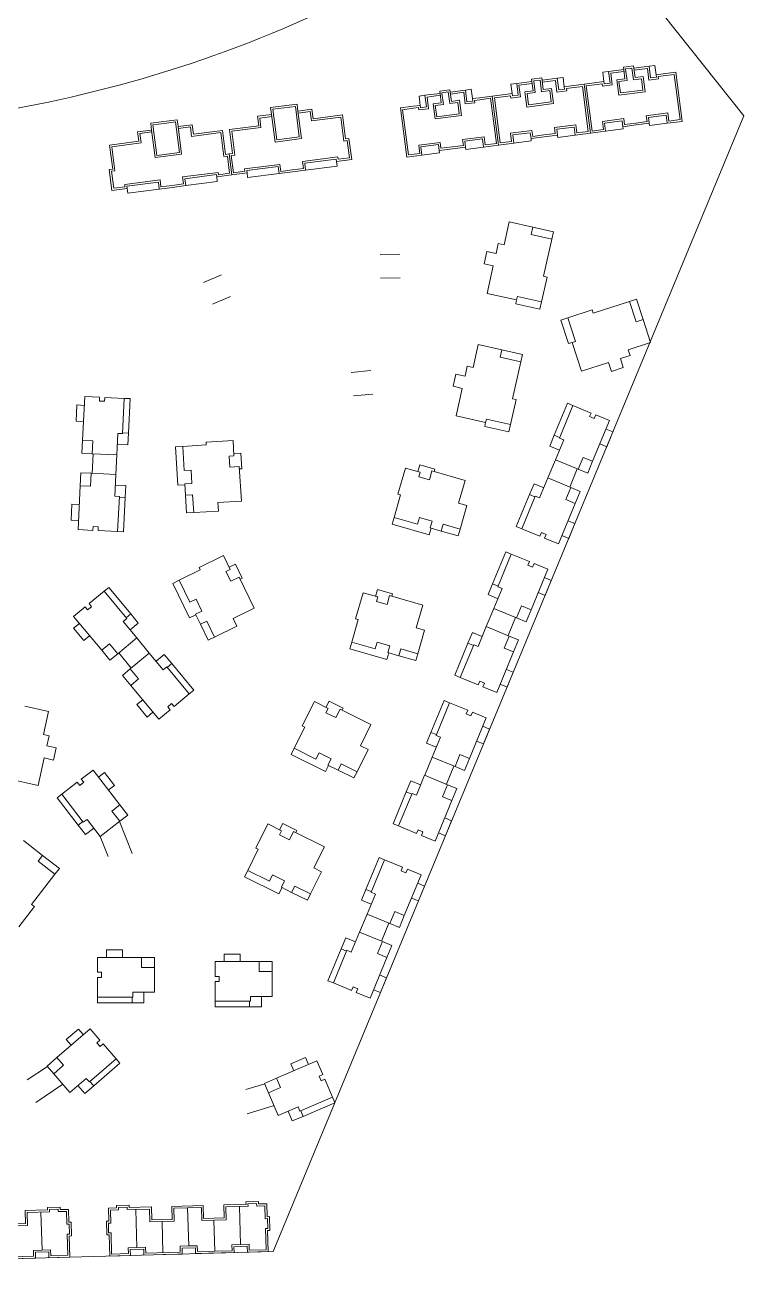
# Model space of a CAD drawing. Extents: x 217039 to 280039, y -2536 to 41961.
# Drawn here: x 229688 to 231886, y 452 to 4277 of the extents above; entities that cross this region are included whole.
import ezdxf

# ---------------------------------------------------------------- set-up
doc = ezdxf.new("R2010")
doc.units = 0
doc.header["$LTSCALE"] = 1000
doc.header["$MEASUREMENT"] = 0
doc.layers.add('140', color=2, linetype='Continuous', lineweight=5)

msp = doc.modelspace()

# ---------------------------------------------------------------- linework, layer by layer
at = {"layer": '140', "color": 7}
for p, q in [((231886.5, 3999.7), (231299.3, 4737.3)), ((231454.4, 4132.7), (231472.3, 4135)), ((231458.1, 4104.2), (231454.4, 4132.7)), ((231518.7, 4141.1), (231472.3, 4135)), ((231472.3, 4135), (231476.9, 4099.3)), ((231519.5, 4135.1), (231479, 4129.9)), ((231548.7, 4152.2), (231517.8, 4148.2)), ((231517.8, 4148.2), (231518.7, 4141.1)), ((231518.7, 4141.1), (231522.4, 4112.5)), ((231543.5, 4145.5), (231524.5, 4143)), ((231524.5, 4143), (231524.6, 4141.8)), ((231524.6, 4141.8), (231529.1, 4107.3)), ((231548.2, 4109.8), (231543.5, 4145.5)), ((231549.6, 4145.1), (231548.7, 4152.2)), ((231553.3, 4116.5), (231548.7, 4152.2)), ((231596.1, 4151.1), (231549.6, 4145.1)), ((231590.9, 4144.4), (231550.4, 4139.1)), ((231595.5, 4108.7), (231590.9, 4144.4)), ((231613.9, 4153.4), (231596.1, 4151.1)), ((231600.7, 4115.4), (231596.1, 4151.1)), ((231617.6, 4124.8), (231613.9, 4153.4)), ((231678.3, 4132.7), (231639, 4127.6)), ((231697.7, 3982.7), (231678.3, 4132.7)), ((231173.6, 4096.3), (231191.4, 4098.7)), ((231177.3, 4067.8), (231173.6, 4096.3)), ((231237.8, 4104.7), (231191.4, 4098.7)), ((231191.4, 4098.7), (231196.1, 4063)), ((231238.6, 4098.7), (231198.2, 4093.5)), ((231198.2, 4093.5), (231202.8, 4057.8)), ((231267.9, 4115.8), (231236.9, 4111.8)), ((231236.9, 4111.8), (231237.8, 4104.7)), ((231237.8, 4104.7), (231241.5, 4076.1)), ((231262.7, 4109.1), (231243.6, 4106.6)), ((231243.6, 4106.6), (231243.8, 4105.4)), ((231243.8, 4105.4), (231248.3, 4070.9)), ((231267.3, 4073.4), (231262.7, 4109.1)), ((231268.8, 4108.7), (231267.9, 4115.8)), ((231272.5, 4080.1), (231267.9, 4115.8)), ((231315.2, 4114.7), (231268.8, 4108.7)), ((231310, 4108), (231269.6, 4102.7)), ((231314.6, 4072.3), (231310, 4108)), ((231333, 4117), (231315.2, 4114.7)), ((231319.8, 4079), (231315.2, 4114.7)), ((231336.7, 4088.4), (231333, 4117)), ((231397.4, 4096.3), (231358.2, 4091.2)), ((231436.7, 4101.4), (231397.4, 4096.3)), ((231416.9, 3946.4), (231397.4, 4096.3)), ((231397.4, 4096.3), (231416.9, 3946.4)), ((231437.5, 4095.4), (231404.2, 4091.1)), ((231458.1, 4104.2), (231436.7, 4101.4)), ((231453, 4097.4), (231437.5, 4095.4)), ((231453.9, 4090.3), (231453, 4097.4)), ((231483.6, 4094.2), (231453.9, 4090.3)), ((231459.1, 4097), (231458.1, 4104.2)), ((231476.9, 4099.3), (231459.1, 4097)), ((231479, 4129.9), (231483.6, 4094.2)), ((231522.4, 4112.5), (231497.4, 4109.3)), ((231497.4, 4109.3), (231503.4, 4062.8)), ((231529.1, 4107.3), (231504.1, 4104.1)), ((231504.1, 4104.1), (231508.6, 4069.6)), ((231573.2, 4113), (231548.2, 4109.8)), ((231578.3, 4119.7), (231553.3, 4116.5)), ((231577.6, 4078.5), (231573.2, 4113)), ((231584.3, 4073.3), (231578.3, 4119.7)), ((231625.2, 4112.5), (231595.5, 4108.7)), ((231618.5, 4117.7), (231600.7, 4115.4)), ((231639, 4127.6), (231617.6, 4124.8)), ((231617.6, 4124.8), (231618.5, 4117.7)), ((231639.8, 4121.7), (231624.3, 4119.6)), ((231624.3, 4119.6), (231625.2, 4112.5)), ((231673.1, 4126), (231639.8, 4121.7)), ((231691, 3987.9), (231673.1, 4126)), ((230892.7, 4060), (230910.6, 4062.3)), ((230896.4, 4031.4), (230892.7, 4060)), ((230957, 4068.3), (230910.6, 4062.3)), ((230910.6, 4062.3), (230915.2, 4026.6)), ((230957.8, 4062.3), (230917.3, 4057.1)), ((230917.3, 4057.1), (230921.9, 4021.4)), ((230987, 4079.4), (230956.1, 4075.4)), ((230956.1, 4075.4), (230957, 4068.3)), ((230957, 4068.3), (230960.7, 4039.7)), ((230981.8, 4072.7), (230962.8, 4070.2)), ((230962.8, 4070.2), (230962.9, 4069)), ((230962.9, 4069), (230967.4, 4034.5)), ((230986.5, 4037), (230981.8, 4072.7)), ((230987.9, 4072.3), (230987, 4079.4)), ((230991.6, 4043.7), (230987, 4079.4)), ((231034.3, 4078.3), (230987.9, 4072.3)), ((231029.2, 4071.6), (230988.7, 4066.3)), ((231033.8, 4035.9), (231029.2, 4071.6)), ((231052.2, 4080.6), (231034.3, 4078.3)), ((231039, 4042.6), (231034.3, 4078.3)), ((231055.9, 4052.1), (231052.2, 4080.6)), ((231116.6, 4059.9), (231077.3, 4054.8)), ((231155.9, 4065), (231116.6, 4059.9)), ((231136, 3910), (231116.6, 4059.9)), ((231116.6, 4059.9), (231136, 3910)), ((231156.6, 4059.1), (231123.3, 4054.7)), ((231177.3, 4067.8), (231155.9, 4065)), ((231172.1, 4061.1), (231156.6, 4059.1)), ((231173, 4053.9), (231172.1, 4061.1)), ((231202.8, 4057.8), (231173, 4053.9)), ((231178.2, 4060.6), (231177.3, 4067.8)), ((231196.1, 4063), (231178.2, 4060.6)), ((231241.5, 4076.1), (231216.6, 4072.9)), ((231216.6, 4072.9), (231222.6, 4026.5)), ((231248.3, 4070.9), (231223.3, 4067.7)), ((231223.3, 4067.7), (231227.7, 4033.2)), ((231292.3, 4076.6), (231267.3, 4073.4)), ((231297.5, 4083.4), (231272.5, 4080.1)), ((231296.8, 4042.1), (231292.3, 4076.6)), ((231303.5, 4036.9), (231297.5, 4083.4)), ((231344.4, 4076.1), (231314.6, 4072.3)), ((231337.7, 4081.3), (231319.8, 4079)), ((231358.2, 4091.2), (231336.7, 4088.4)), ((231336.7, 4088.4), (231337.7, 4081.3)), ((231358.9, 4085.3), (231343.5, 4083.3)), ((231343.5, 4083.3), (231344.4, 4076.1)), ((231392.3, 4089.6), (231358.9, 4085.3)), ((231410.1, 3951.5), (231392.3, 4089.6)), ((231404.2, 4091.1), (231422, 3953.1)), ((231503.4, 4062.8), (231584.3, 4073.3)), ((231508.6, 4069.6), (231577.6, 4078.5)), ((230479.2, 4030), (230438.7, 4024.7)), ((230438.7, 4024.7), (230440.3, 4012.2)), ((230479.9, 4024), (230445.4, 4019.5)), ((230445.4, 4019.5), (230457.5, 3926.1)), ((230479.2, 4030), (230519.6, 4035.2)), ((230514.4, 4028.5), (230479.9, 4024)), ((230526.5, 3935.1), (230514.4, 4028.5)), ((230519.6, 4035.2), (230521.2, 4022.7)), ((230521.2, 4022.7), (230522.3, 4014.1)), ((230522.3, 4014.1), (230565.2, 4019.7)), ((230565.2, 4019.7), (230568.9, 3990.8)), ((230875, 4028.6), (230835.7, 4023.5)), ((230835.7, 4023.5), (230855.2, 3873.6)), ((230875.8, 4022.7), (230842.5, 4018.3)), ((230842.5, 4018.3), (230860.3, 3880.3)), ((230896.4, 4031.4), (230875, 4028.6)), ((230891.3, 4024.7), (230875.8, 4022.7)), ((230892.2, 4017.5), (230891.3, 4024.7)), ((230921.9, 4021.4), (230892.2, 4017.5)), ((230897.4, 4024.3), (230896.4, 4031.4)), ((230915.2, 4026.6), (230897.4, 4024.3)), ((230960.7, 4039.7), (230935.7, 4036.5)), ((230935.7, 4036.5), (230941.7, 3990.1)), ((230967.4, 4034.5), (230942.4, 4031.3)), ((230942.4, 4031.3), (230946.9, 3996.8)), ((231011.4, 4040.2), (230986.5, 4037)), ((231016.6, 4047), (230991.6, 4043.7)), ((231015.9, 4005.7), (231011.4, 4040.2)), ((231022.6, 4000.6), (231016.6, 4047)), ((231063.5, 4039.7), (231033.8, 4035.9)), ((231056.8, 4044.9), (231039, 4042.6)), ((231077.3, 4054.8), (231055.9, 4052.1)), ((231055.9, 4052.1), (231056.8, 4044.9)), ((231078.1, 4048.9), (231062.6, 4046.9)), ((231062.6, 4046.9), (231063.5, 4039.7)), ((231111.4, 4053.2), (231078.1, 4048.9)), ((231129.3, 3915.1), (231111.4, 4053.2)), ((231123.3, 4054.7), (231141.2, 3916.7)), ((231222.6, 4026.5), (231303.5, 4036.9)), ((231227.7, 4033.2), (231296.8, 4042.1)), ((230112.6, 3982.5), (230072.2, 3977.2)), ((230112.6, 3982.5), (230153.1, 3987.7)), ((230147.9, 3981), (230113.4, 3976.5)), ((230160, 3887.6), (230147.9, 3981)), ((230153.1, 3987.7), (230154.7, 3975.2)), ((230441.4, 4003.7), (230398.6, 3998.1)), ((230398.6, 3998.1), (230402.3, 3969.2)), ((230442.2, 3997.7), (230405.3, 3992.9)), ((230405.3, 3992.9), (230409.1, 3964)), ((230440.3, 4012.2), (230441.4, 4003.7)), ((230441.4, 4003.7), (230452.3, 3919.4)), ((230446.3, 526.8), (231886.5, 3999.7)), ((230533.3, 3929.9), (230522.3, 4014.1)), ((230523.1, 4008.2), (230560, 4013)), ((230560, 4013), (230563.8, 3984)), ((230563.8, 3984), (230653, 3995.6)), ((230568.9, 3990.8), (230658.2, 4002.3)), ((230653, 3995.6), (230662.5, 3922.4)), ((230658.2, 4002.3), (230667.7, 3929.2)), ((230941.7, 3990.1), (231022.6, 4000.6)), ((230946.9, 3996.8), (231015.9, 4005.7)), ((231453.3, 3982.5), (231518.8, 3991)), ((231456.6, 3957.5), (231453.3, 3982.5)), ((231460, 3977.4), (231513.6, 3984.3)), ((231513.6, 3984.3), (231515.9, 3966.4)), ((231518.8, 3991), (231521.1, 3973.2)), ((231555.6, 3977.6), (231590.1, 3982.1)), ((231587.8, 4000), (231653.3, 4008.4)), ((231590.1, 3982.1), (231587.8, 4000)), ((231594.5, 3994.8), (231648.1, 4001.7)), ((231596.8, 3976.9), (231594.5, 3994.8)), ((231648.1, 4001.7), (231651.3, 3976.7)), ((231651.3, 3976.7), (231697.7, 3982.7)), ((231653.3, 4008.4), (231656.5, 3983.5)), ((231656.5, 3983.5), (231691, 3987.9)), ((230074.9, 3956.2), (230032, 3950.6)), ((230032, 3950.6), (230035.8, 3921.7)), ((230075.7, 3950.2), (230038.8, 3945.4)), ((230038.8, 3945.4), (230042.5, 3916.5)), ((230072.2, 3977.2), (230073.8, 3964.7)), ((230073.8, 3964.7), (230074.9, 3956.2)), ((230074.9, 3956.2), (230085.8, 3871.9)), ((230113.4, 3976.5), (230078.9, 3972.1)), ((230078.9, 3972.1), (230091, 3878.6)), ((230154.7, 3975.2), (230155.8, 3966.7)), ((230155.8, 3966.7), (230198.7, 3972.2)), ((230166.7, 3882.4), (230155.8, 3966.7)), ((230156.6, 3960.7), (230193.5, 3965.5)), ((230193.5, 3965.5), (230197.2, 3936.5)), ((230197.2, 3936.5), (230286.5, 3948.1)), ((230198.7, 3972.2), (230202.4, 3943.3)), ((230202.4, 3943.3), (230291.7, 3954.8)), ((230286.5, 3948.1), (230296, 3874.9)), ((230291.7, 3954.8), (230301.1, 3881.7)), ((230402.3, 3969.2), (230313.1, 3957.6)), ((230313.1, 3957.6), (230322.6, 3884.4)), ((230409.1, 3964), (230319.8, 3952.4)), ((230319.8, 3952.4), (230329.3, 3879.3)), ((231172.5, 3946.2), (231237.9, 3954.6)), ((231175.7, 3921.2), (231172.5, 3946.2)), ((231179.2, 3941), (231232.7, 3947.9)), ((231182.4, 3916), (231179.2, 3941)), ((231232.7, 3947.9), (231235.1, 3930.1)), ((231237.9, 3954.6), (231240.2, 3936.8)), ((231240.2, 3936.8), (231274.7, 3941.3)), ((231274.7, 3941.3), (231309.3, 3945.7)), ((231275.5, 3935.3), (231316, 3940.5)), ((231306.9, 3963.6), (231372.4, 3972.1)), ((231309.3, 3945.7), (231306.9, 3963.6)), ((231313.7, 3958.4), (231367.2, 3965.3)), ((231316, 3940.5), (231313.7, 3958.4)), ((231316.9, 3933.4), (231316, 3940.5)), ((231370.5, 3940.3), (231316.9, 3933.4)), ((231367.2, 3965.3), (231370.5, 3940.3)), ((231370.5, 3940.3), (231416.9, 3946.4)), ((231372.4, 3972.1), (231375.6, 3947.1)), ((231375.6, 3947.1), (231410.1, 3951.5)), ((231416.9, 3946.4), (231463.3, 3952.4)), ((231422, 3953.1), (231456.6, 3957.5)), ((231463.3, 3952.4), (231460, 3977.4)), ((231463.3, 3952.4), (231516.8, 3959.3)), ((231515.9, 3966.4), (231556.4, 3971.7)), ((231516.8, 3959.3), (231515.9, 3966.4)), ((231521.1, 3973.2), (231555.6, 3977.6)), ((231556.4, 3971.7), (231596.8, 3976.9)), ((231597.8, 3969.8), (231596.8, 3976.9)), ((231651.3, 3976.7), (231597.8, 3969.8)), ((230035.8, 3921.7), (229946.5, 3910.1)), ((229946.5, 3910.1), (229956, 3836.9)), ((230042.5, 3916.5), (229953.3, 3904.9)), ((229953.3, 3904.9), (229962.7, 3831.8)), ((230452.3, 3919.4), (230533.3, 3929.9)), ((230457.5, 3926.1), (230526.5, 3935.1)), ((230662.5, 3922.4), (230673.2, 3923.8)), ((230667.7, 3929.2), (230678.4, 3930.5)), ((230673.2, 3923.8), (230680, 3871.5)), ((230678.4, 3930.5), (230686.7, 3866.3)), ((230891.6, 3909.8), (230957.1, 3918.2)), ((230894.9, 3884.8), (230891.6, 3909.8)), ((230898.3, 3904.6), (230951.9, 3911.5)), ((230901.6, 3879.6), (230898.3, 3904.6)), ((230951.9, 3911.5), (230954.2, 3893.7)), ((230957.1, 3918.2), (230959.4, 3900.4)), ((230959.4, 3900.4), (230993.9, 3904.9)), ((230993.9, 3904.9), (231028.4, 3909.3)), ((230994.7, 3898.9), (231035.1, 3904.2)), ((231026.1, 3927.2), (231091.5, 3935.7)), ((231028.4, 3909.3), (231026.1, 3927.2)), ((231032.8, 3922), (231086.4, 3928.9)), ((231035.1, 3904.2), (231032.8, 3922)), ((231036.1, 3897), (231035.1, 3904.2)), ((231089.6, 3904), (231036.1, 3897)), ((231086.4, 3928.9), (231089.6, 3904)), ((231089.6, 3904), (231136, 3910)), ((231091.5, 3935.7), (231094.8, 3910.7)), ((231094.8, 3910.7), (231129.3, 3915.1)), ((231136, 3910), (231182.4, 3916)), ((231141.2, 3916.7), (231175.7, 3921.2)), ((231182.4, 3916), (231236, 3922.9)), ((231235.1, 3930.1), (231275.5, 3935.3)), ((231236, 3922.9), (231235.1, 3930.1)), ((230085.8, 3871.9), (230166.7, 3882.4)), ((230091, 3878.6), (230160, 3887.6)), ((230296, 3874.9), (230306.7, 3876.3)), ((230301.1, 3881.7), (230311.8, 3883)), ((230306.7, 3876.3), (230313.4, 3824)), ((230322.6, 3884.4), (230311.8, 3883)), ((230311.8, 3883), (230320.2, 3818.8)), ((230311.8, 3883), (230320.2, 3818.8)), ((230329.3, 3879.3), (230318.6, 3877.9)), ((230318.6, 3877.9), (230325.4, 3825.5)), ((230644.5, 3874.1), (230536.3, 3860.1)), ((230639.4, 3867.4), (230543, 3854.9)), ((230640.3, 3860.3), (230639.4, 3867.4)), ((230686.7, 3866.3), (230640.3, 3860.3)), ((230645.5, 3867), (230644.5, 3874.1)), ((230680, 3871.5), (230645.5, 3867)), ((230855.2, 3873.6), (230901.6, 3879.6)), ((230860.3, 3880.3), (230894.9, 3884.8)), ((230901.6, 3879.6), (230955.1, 3886.5)), ((230954.2, 3893.7), (230994.7, 3898.9)), ((230955.1, 3886.5), (230954.2, 3893.7)), ((229956, 3836.9), (229945.3, 3835.6)), ((229945.3, 3835.6), (229953.6, 3771.3)), ((229962.7, 3831.8), (229952, 3830.4)), ((229952, 3830.4), (229958.8, 3778)), ((230278, 3826.6), (230169.7, 3812.6)), ((230278.9, 3819.5), (230278, 3826.6)), ((230325.4, 3825.5), (230359.9, 3830)), ((230358.9, 3837.1), (230467.2, 3851.2)), ((230359.9, 3830), (230358.9, 3837.1)), ((230365.7, 3831.9), (230462.1, 3844.4)), ((230366.6, 3824.8), (230365.7, 3831.9)), ((230462.1, 3844.4), (230464.8, 3823)), ((230464.8, 3823), (230505.3, 3828.3)), ((230467.2, 3851.2), (230470, 3829.7)), ((230470, 3829.7), (230504.5, 3834.2)), ((230539, 3838.7), (230504.5, 3834.2)), ((230545.8, 3833.5), (230505.3, 3828.3)), ((230536.3, 3860.1), (230539, 3838.7)), ((230543, 3854.9), (230545.8, 3833.5)), ((230545.8, 3833.5), (230642.1, 3846)), ((230642.1, 3846), (230640.3, 3860.3)), ((229992.4, 3789.6), (230100.7, 3803.7)), ((229993.3, 3782.5), (229992.4, 3789.6)), ((229999.1, 3784.5), (230095.5, 3796.9)), ((230095.5, 3796.9), (230098.3, 3775.5)), ((230100.7, 3803.7), (230103.5, 3782.2)), ((230172.5, 3791.2), (230138, 3786.7)), ((230169.7, 3812.6), (230172.5, 3791.2)), ((230272.8, 3819.9), (230176.4, 3807.4)), ((230176.4, 3807.4), (230179.2, 3786)), ((230179.2, 3786), (230275.6, 3798.5)), ((230273.8, 3812.8), (230272.8, 3819.9)), ((230320.2, 3818.8), (230273.8, 3812.8)), ((230275.6, 3798.5), (230273.8, 3812.8)), ((230313.4, 3824), (230278.9, 3819.5)), ((230320.2, 3818.8), (230366.6, 3824.8)), ((230366.6, 3824.8), (230368.4, 3810.5)), ((230368.4, 3810.5), (230464.8, 3823)), ((229953.6, 3771.3), (230000, 3777.3)), ((229958.8, 3778), (229993.3, 3782.5)), ((230000, 3777.3), (229999.1, 3784.5)), ((230000, 3777.3), (230001.9, 3763)), ((230001.9, 3763), (230098.3, 3775.5)), ((230098.3, 3775.5), (230138.8, 3780.8)), ((230103.5, 3782.2), (230138, 3786.7)), ((230179.2, 3786), (230138.8, 3780.8)), ((231168.4, 3675.2), (231152.6, 3605)), ((231240.9, 3658.9), (231168.4, 3675.2)), ((231235.9, 3636.7), (231240.9, 3658.9)), ((231299.2, 3622.5), (231235.9, 3636.7)), ((231304.2, 3644.7), (231240.9, 3658.9)), ((231299.2, 3622.5), (231304.2, 3644.7)), ((231135, 3608.9), (231128.2, 3578.5)), ((231152.6, 3605), (231135, 3608.9)), ((231273.6, 3508.9), (231299.2, 3622.5)), ((230833.7, 3576.2), (230773.7, 3575.3)), ((231100.1, 3584.8), (231091.6, 3547.4)), ((231128.2, 3578.5), (231100.1, 3584.8)), ((231091.6, 3547.4), (231119.7, 3541)), ((231119.7, 3541), (231100.8, 3456.7)), ((230288.3, 3513.6), (230233.1, 3490.1)), ((230834.8, 3504.2), (230774.8, 3503.3)), ((231267, 3430.4), (231284.2, 3506.5)), ((231284.2, 3506.5), (231273.6, 3508.9)), ((230316.5, 3447.3), (230261.2, 3423.9)), ((231100.8, 3456.7), (231190.9, 3436.5)), ((231190.9, 3436.5), (231193.3, 3447)), ((231193.3, 3447), (231267, 3430.4)), ((231188.3, 3424.8), (231190.9, 3436.5)), ((231262, 3408.2), (231188.3, 3424.8)), ((231267, 3430.4), (231262, 3408.2)), ((231348, 3381.8), (231422.2, 3406)), ((231422.2, 3406), (231425.5, 3395.7)), ((231425.5, 3395.7), (231536.2, 3431.7)), ((231536.2, 3431.7), (231557.9, 3438.8)), ((231536.2, 3431.7), (231556.3, 3370.1)), ((231557.9, 3438.8), (231577.9, 3377.2)), ((231348, 3381.8), (231326.3, 3374.8)), ((231326.3, 3374.8), (231349.7, 3302.9)), ((231371.4, 3309.9), (231348, 3381.8)), ((231556.3, 3370.1), (231577.9, 3377.2)), ((231577.9, 3377.2), (231601, 3306.4)), ((231073.6, 3300.4), (231057.8, 3230.1)), ((231146.2, 3284), (231073.6, 3300.4)), ((231349.7, 3302.9), (231361.1, 3306.6)), ((231361.1, 3306.6), (231371.4, 3309.9)), ((231389.8, 3218.7), (231361.1, 3306.6)), ((231601, 3306.4), (231532.5, 3284.1)), ((231141.2, 3261.8), (231146.2, 3284)), ((231204.4, 3247.6), (231141.2, 3261.8)), ((231209.4, 3269.8), (231146.2, 3284)), ((231204.4, 3247.6), (231209.4, 3269.8)), ((231538.1, 3267), (231508.4, 3257.4)), ((231508.4, 3257.4), (231517.3, 3230)), ((231532.5, 3284.1), (231538.1, 3267)), ((230745.4, 3220.3), (230685.6, 3214.9)), ((231040.2, 3234.1), (231033.4, 3203.6)), ((231057.8, 3230.1), (231040.2, 3234.1)), ((231178.9, 3134), (231204.4, 3247.6)), ((231471.9, 3245.5), (231389.8, 3218.7)), ((231480.8, 3218.1), (231471.9, 3245.5)), ((231517.3, 3230), (231480.8, 3218.1)), ((231005.3, 3210), (230996.9, 3172.5)), ((231033.4, 3203.6), (231005.3, 3210)), ((229870.2, 3141.7), (229863.5, 3007.5)), ((229915.8, 3139.4), (229870.2, 3141.7)), ((229915.2, 3127.4), (229915.8, 3139.4)), ((229931.4, 3138.6), (229930.8, 3126.6)), ((229991.3, 3135.6), (229931.4, 3138.6)), ((230751.8, 3148.6), (230692.1, 3143.2)), ((230996.9, 3172.5), (231025, 3166.2)), ((231025, 3166.2), (231006, 3081.9)), ((229843.6, 3066.1), (229846.1, 3115.3)), ((229846.1, 3115.3), (229868.8, 3114.1)), ((229930.8, 3126.6), (229915.2, 3127.4)), ((229985.9, 3027.8), (229991.3, 3135.6)), ((230009.3, 3134.7), (229991.3, 3135.6)), ((230004, 3029.3), (230009.3, 3134.7)), ((231172.3, 3055.6), (231189.4, 3131.7)), ((231189.4, 3131.7), (231178.9, 3134)), ((231306.1, 3023.2), (231346.5, 3120.7)), ((231321.8, 3014), (231363.2, 3113.8)), ((231346.5, 3120.7), (231363.2, 3113.8)), ((231363.2, 3113.8), (231418.6, 3090.8)), ((229866.4, 3065), (229843.6, 3066.1)), ((231006, 3081.9), (231096.2, 3061.6)), ((231093.5, 3049.9), (231096.2, 3061.6)), ((231096.2, 3061.6), (231098.5, 3072.1)), ((231098.5, 3072.1), (231172.3, 3055.6)), ((231418.6, 3090.8), (231414, 3079.7)), ((231414, 3079.7), (231428.4, 3073.8)), ((231475.1, 3067.4), (231423.6, 2943.2)), ((231428.4, 3073.8), (231433, 3084.9)), ((231433, 3084.9), (231475.1, 3067.4)), ((229968.2, 2962.6), (229971.5, 3028.5)), ((229971.5, 3028.5), (229985.9, 3027.8)), ((230004, 3029.3), (229986, 3030.2)), ((230002.2, 2993.3), (230004, 3029.3)), ((231167.3, 3033.3), (231093.5, 3049.9)), ((231172.3, 3055.6), (231167.3, 3033.3)), ((231292.3, 2989.9), (231306.1, 3023.2)), ((231306.1, 3023.2), (231322.7, 3016.3)), ((231485.6, 3033.2), (231464.6, 3041.9)), ((231466.8, 2987.7), (231485.6, 3033.2)), ((229863.5, 3007.5), (229861.5, 2967.9)), ((229863.5, 3007.5), (229894.7, 3005.9)), ((229894.7, 3005.9), (229892.7, 2966.4)), ((229969.8, 2994.9), (230002.2, 2993.3)), ((230148.3, 2987.6), (230169.8, 2988.9)), ((230155.3, 2870.2), (230148.3, 2987.6)), ((230169.8, 2988.9), (230241.7, 2993.2)), ((230174.3, 2914.7), (230169.8, 2988.9)), ((230241.2, 3001.6), (230323.8, 3006.6)), ((230241.7, 2993.2), (230241.2, 3001.6)), ((230323.8, 3006.6), (230326.6, 2959.8)), ((231322.2, 2977.5), (231292.3, 2989.9)), ((231309.8, 2947.6), (231335.1, 3008.5)), ((231335.1, 3008.5), (231321.8, 3014)), ((231445.7, 2996.4), (231466.8, 2987.7)), ((229861.5, 2967.9), (229892.7, 2966.4)), ((229892.7, 2966.4), (229968.2, 2962.6)), ((229896.3, 2966.2), (229893.3, 2906.2)), ((229968.2, 2962.6), (229965.2, 2902.6)), ((230326.6, 2959.8), (230312.3, 2959)), ((230312.3, 2959), (230314.3, 2925.4)), ((230347.8, 2968.3), (230326.2, 2967)), ((230350.6, 2920.4), (230347.8, 2968.3)), ((231309.8, 2947.5), (231286.9, 2892.1)), ((231379.7, 2918.6), (231309.8, 2947.6)), ((231394.8, 2955.2), (231379.7, 2918.6)), ((231423.6, 2943.2), (231394.8, 2955.2)), ((229856.5, 2868.4), (229858.5, 2908)), ((229858.5, 2908), (229889.7, 2906.4)), ((230195.8, 2915.9), (230174.3, 2914.7)), ((230198.3, 2875.2), (230195.8, 2915.9)), ((230314.3, 2925.4), (230343, 2927.2)), ((230343, 2927.2), (230349.3, 2821.7)), ((230343.4, 2920), (230350.6, 2920.4)), ((230828.1, 2842.8), (230851, 2922.4)), ((230851, 2922.4), (230896, 2909.5)), ((230895, 2932.2), (230889.1, 2911.5)), ((230896, 2909.5), (230892, 2895.6)), ((230941.2, 2918.9), (230895, 2932.2)), ((230924.3, 2886.3), (230932.3, 2914)), ((230932.3, 2914), (231033.7, 2884.8)), ((230939.2, 2912), (230941.2, 2918.9)), ((231376.4, 2920), (231353.4, 2864.5)), ((231408.5, 2906.7), (231379.7, 2918.6)), ((231423.6, 2943.2), (231408.5, 2906.7)), ((229887.7, 2866.9), (229889.7, 2906.4)), ((229889.7, 2906.4), (229965.2, 2902.6)), ((229965.2, 2902.6), (229961.9, 2836.7)), ((229963.6, 2870.3), (229995.9, 2868.7)), ((230176.8, 2871.5), (230155.3, 2870.2)), ((230176.7, 2873.9), (230198.3, 2875.2)), ((230178.8, 2839.2), (230176.7, 2873.9)), ((230892, 2895.6), (230924.3, 2886.3)), ((231033.7, 2884.8), (231013.8, 2815.6)), ((231244.5, 2874.6), (231230.7, 2841.4)), ((231274.4, 2862.2), (231244.5, 2874.6)), ((231286.8, 2892.1), (231261.5, 2831.2)), ((231356.7, 2863.2), (231286.8, 2892.1)), ((229849.8, 2734.2), (229856.5, 2868.4)), ((229856.5, 2868.4), (229887.7, 2866.9)), ((229961.9, 2836.7), (229976.3, 2836)), ((229976.3, 2836), (229970.9, 2728.1)), ((229994.1, 2832.7), (229976.2, 2833.6)), ((229994.1, 2832.7), (229988.9, 2727.2)), ((229995.9, 2868.7), (229994.1, 2832.7)), ((230200.3, 2840.5), (230178.8, 2839.2)), ((230182, 2785.3), (230178.8, 2839.2)), ((230203.6, 2786.6), (230200.3, 2840.5)), ((230816.3, 2771.3), (230836.2, 2840.5)), ((230836.2, 2840.5), (230828.1, 2842.8)), ((231230.7, 2841.4), (231190.2, 2743.8)), ((231248.2, 2836.7), (231206.9, 2736.9)), ((231230.7, 2841.4), (231247.3, 2834.5)), ((231261.5, 2831.2), (231248.2, 2836.7)), ((231341.5, 2826.6), (231356.7, 2863.2)), ((231385.5, 2851.2), (231356.7, 2863.2)), ((231370.3, 2814.6), (231385.5, 2851.2)), ((229830.9, 2812), (229828.4, 2762.9)), ((229853.7, 2810.9), (229830.9, 2812)), ((230349.3, 2821.7), (230277.4, 2817.4)), ((230277.4, 2817.4), (230279, 2791.1)), ((231013.8, 2815.6), (231039.2, 2808.3)), ((231039.2, 2808.3), (231018.3, 2735.7)), ((231318.8, 2690.5), (231370.3, 2814.6)), ((231370.3, 2814.6), (231341.5, 2826.6)), ((229828.4, 2762.9), (229851.2, 2761.8)), ((230203.6, 2786.6), (230182, 2785.3)), ((230279, 2791.1), (230203.6, 2786.6)), ((230810.3, 2750.6), (230816.3, 2771.3)), ((230887.8, 2750.8), (230816.3, 2771.3)), ((230893.8, 2771.5), (230887.8, 2750.8)), ((230933, 2760.2), (230893.8, 2771.5)), ((230927, 2739.5), (230933, 2760.2)), ((231348.2, 2761.4), (231369.3, 2752.7)), ((229895.4, 2731.9), (229849.8, 2734.2)), ((229896, 2743.9), (229895.4, 2731.9)), ((229911.6, 2743.1), (229896, 2743.9)), ((229911, 2731.1), (229911.6, 2743.1)), ((229970.9, 2728.1), (229911, 2731.1)), ((229988.9, 2727.2), (229970.9, 2728.1)), ((230923.3, 2718.1), (230810.3, 2750.6)), ((230929.3, 2738.8), (230923.3, 2718.1)), ((230960.4, 2729.8), (230927, 2739.5)), ((230966.4, 2750.6), (230960.4, 2729.8)), ((231012.3, 2714.9), (230960.4, 2729.8)), ((231018.3, 2735.7), (230966.4, 2750.6)), ((231018.3, 2735.7), (231012.3, 2714.9)), ((231190.2, 2743.8), (231206.9, 2736.9)), ((231206.9, 2736.9), (231262.3, 2713.9)), ((231262.3, 2713.9), (231266.9, 2725)), ((231266.9, 2725), (231281.3, 2719)), ((231281.3, 2719), (231276.7, 2708)), ((231350.5, 2707.2), (231329.4, 2716)), ((231369.3, 2752.7), (231350.5, 2707.2)), ((231276.7, 2708), (231318.8, 2690.5)), ((230219.9, 2618.5), (230294.3, 2654.8)), ((230294.3, 2654.8), (230314.8, 2612.7)), ((231117.6, 2568.7), (231158.1, 2666.2)), ((231133.3, 2559.6), (231174.7, 2659.3)), ((231158.1, 2666.2), (231174.7, 2659.3)), ((231174.7, 2659.3), (231230.1, 2636.4)), ((230158.8, 2579.4), (230223.6, 2610.9)), ((230223.6, 2610.9), (230219.9, 2618.5)), ((230314.8, 2612.7), (230301.9, 2606.4)), ((230301.9, 2606.4), (230316.6, 2576.2)), ((230331.1, 2628.6), (230311.7, 2619.2)), ((230352.1, 2585.5), (230331.1, 2628.6)), ((231230.1, 2636.4), (231225.5, 2625.3)), ((231225.5, 2625.3), (231239.9, 2619.3)), ((231286.7, 2612.9), (231235.2, 2488.8)), ((231239.9, 2619.3), (231244.5, 2630.4)), ((231244.5, 2630.4), (231286.7, 2612.9)), ((230139.4, 2569.9), (230158.8, 2579.4)), ((230190.9, 2464.2), (230139.4, 2569.9)), ((230191.4, 2512.5), (230158.8, 2579.4)), ((230316.6, 2576.2), (230342.5, 2588.8)), ((230342.5, 2588.8), (230388.7, 2493.9)), ((230345.6, 2582.3), (230352.1, 2585.5)), ((231103.8, 2535.4), (231117.6, 2568.7)), ((231117.6, 2568.7), (231134.3, 2561.8)), ((231297.1, 2578.7), (231276.1, 2587.4)), ((231278.3, 2533.2), (231297.1, 2578.7)), ((229929.7, 2546.1), (229883.5, 2507.8)), ((229943.6, 2557.6), (229929.7, 2546.1)), ((229998.6, 2462.9), (229929.7, 2546.1)), ((230010.9, 2476.2), (229943.6, 2557.6)), ((230698.7, 2461.6), (230721.6, 2541.2)), ((230721.6, 2541.2), (230766.5, 2528.3)), ((230765.6, 2551), (230759.6, 2530.2)), ((230766.5, 2528.3), (230762.6, 2514.4)), ((230811.7, 2537.7), (230765.6, 2551)), ((230794.8, 2505.1), (230802.8, 2532.8)), ((230802.8, 2532.8), (230904.3, 2503.6)), ((230809.7, 2530.8), (230811.7, 2537.7)), ((231133.8, 2523), (231103.8, 2535.4)), ((231121.4, 2493.1), (231146.6, 2554.1)), ((231146.6, 2554.1), (231133.3, 2559.6)), ((231257.2, 2542), (231278.3, 2533.2)), ((229871.5, 2497.9), (229836.4, 2468.8)), ((229879.1, 2488.6), (229871.5, 2497.9)), ((229891.2, 2498.6), (229879.1, 2488.6)), ((229883.5, 2507.8), (229891.2, 2498.6)), ((230210.9, 2522), (230191.4, 2512.5)), ((230228.7, 2485.3), (230210.9, 2522)), ((230388.7, 2493.9), (230324, 2462.3)), ((230762.6, 2514.4), (230794.8, 2505.1)), ((230904.3, 2503.6), (230884.4, 2434.4)), ((231121.4, 2493.1), (231098.4, 2437.6)), ((231191.2, 2464.1), (231121.4, 2493.1)), ((231206.4, 2500.7), (231191.2, 2464.1)), ((231235.2, 2488.8), (231206.4, 2500.7)), ((231235.2, 2488.8), (231220, 2452.2)), ((229836.4, 2468.8), (229922.1, 2365.3)), ((229987.5, 2453.7), (229998.6, 2462.9)), ((230029.6, 2402.9), (229987.5, 2453.7)), ((230010.9, 2476.2), (229997.1, 2464.7)), ((230008.9, 2427.8), (230033.9, 2448.5)), ((230033.9, 2448.5), (230010.9, 2476.2)), ((230210.4, 2473.7), (230190.9, 2464.2)), ((230209.3, 2475.8), (230228.7, 2485.3)), ((230224.6, 2444.6), (230209.3, 2475.8)), ((230244, 2454), (230224.6, 2444.6)), ((230267.6, 2405.5), (230244, 2454)), ((230324, 2462.3), (230335.6, 2438.6)), ((230686.8, 2390.1), (230706.7, 2459.3)), ((230706.7, 2459.3), (230698.7, 2461.6)), ((231187.9, 2465.5), (231164.9, 2410.1)), ((231220, 2452.2), (231191.2, 2464.1)), ((229836.4, 2433), (229854, 2447.5)), ((229867.8, 2395.1), (229836.4, 2433)), ((230248.2, 2396), (230224.6, 2444.6)), ((230335.6, 2438.6), (230267.6, 2405.5)), ((230884.4, 2434.4), (230909.7, 2427.1)), ((230909.7, 2427.1), (230888.8, 2354.5)), ((231056, 2420.1), (231042.2, 2386.9)), ((231086, 2407.7), (231056, 2420.1)), ((231098.4, 2437.6), (231073.1, 2376.7)), ((231168.2, 2408.7), (231098.4, 2437.6)), ((229885.3, 2409.6), (229867.8, 2395.1)), ((229922.1, 2365.3), (229946.1, 2385.2)), ((229946.1, 2385.2), (229971.3, 2354.7)), ((229971.3, 2354.7), (230029.6, 2402.9)), ((230029.6, 2402.9), (230067.8, 2356.6)), ((230267.6, 2405.5), (230248.2, 2396)), ((230680.9, 2369.4), (230686.8, 2390.1)), ((230758.3, 2369.5), (230686.8, 2390.1)), ((230764.3, 2390.3), (230758.3, 2369.5)), ((230803.5, 2379), (230764.3, 2390.3)), ((230797.5, 2358.3), (230803.5, 2379)), ((231042.2, 2386.9), (231001.8, 2289.3)), ((231059.8, 2382.2), (231018.4, 2282.4)), ((231042.2, 2386.9), (231058.9, 2380)), ((231073.1, 2376.7), (231059.8, 2382.2)), ((231153, 2372.1), (231168.2, 2408.7)), ((231181.8, 2360.2), (231153, 2372.1)), ((231197, 2396.7), (231168.2, 2408.7)), ((231181.8, 2360.2), (231197, 2396.7)), ((229922.1, 2365.3), (229947.3, 2334.8)), ((229947.3, 2334.8), (229971.3, 2354.7)), ((229974.1, 2357), (230012.4, 2310.7)), ((230009.6, 2308.4), (230067.8, 2356.6)), ((230067.8, 2356.6), (230109.9, 2305.8)), ((230088.5, 2331.7), (230113.5, 2352.3)), ((230113.5, 2352.3), (230136.4, 2324.6)), ((230793.9, 2336.8), (230680.9, 2369.4)), ((230799.8, 2357.6), (230793.9, 2336.8)), ((230831, 2348.6), (230797.5, 2358.3)), ((230836.9, 2369.4), (230831, 2348.6)), ((230882.9, 2333.7), (230831, 2348.6)), ((230888.8, 2354.5), (230836.9, 2369.4)), ((230888.8, 2354.5), (230882.9, 2333.7)), ((231130.4, 2236), (231181.8, 2360.2)), ((229985.6, 2288.5), (230009.6, 2308.4)), ((230034.8, 2277.9), (230009.6, 2308.4)), ((230109.9, 2305.8), (230121, 2315)), ((230121, 2315), (230189.9, 2231.8)), ((230136.4, 2324.6), (230122.5, 2313.1)), ((230136.4, 2324.6), (230203.7, 2243.2)), ((231159.8, 2306.9), (231180.8, 2298.2)), ((231180.8, 2298.2), (231162, 2252.8)), ((230010.8, 2258), (229985.6, 2288.5)), ((230010.8, 2258), (230034.8, 2277.9)), ((230096.5, 2154.5), (230010.8, 2258)), ((231001.8, 2289.3), (231018.4, 2282.4)), ((231018.4, 2282.4), (231073.8, 2259.4)), ((231073.8, 2259.4), (231078.4, 2270.5)), ((231078.4, 2270.5), (231092.8, 2264.6)), ((231092.8, 2264.6), (231088.2, 2253.5)), ((231162, 2252.8), (231140.9, 2261.5)), ((230189.9, 2231.8), (230143.7, 2193.5)), ((230203.7, 2243.2), (230189.9, 2231.8)), ((231088.2, 2253.5), (231130.4, 2236)), ((229687, 2194.3), (229759.6, 2178)), ((230047.5, 2213.7), (230030, 2199.1)), ((230030, 2199.1), (230061.3, 2161.2)), ((230131.6, 2183.6), (230096.5, 2154.5)), ((230136, 2202.8), (230124, 2192.8)), ((230124, 2192.8), (230131.6, 2183.6)), ((230143.7, 2193.5), (230136, 2202.8)), ((230535.6, 2134.2), (230572.7, 2208.2)), ((230572.7, 2208.2), (230614.6, 2187.2)), ((230617.8, 2209.8), (230608.1, 2190.5)), ((230614.6, 2187.2), (230608.1, 2174.4)), ((230660.7, 2188.3), (230617.8, 2209.8)), ((230638.1, 2159.3), (230651, 2185.1)), ((230651, 2185.1), (230745.5, 2137.8)), ((230657.5, 2181.8), (230660.7, 2188.3)), ((230929.1, 2114.2), (230969.6, 2211.8)), ((230944.8, 2105.1), (230986.2, 2204.9)), ((230969.6, 2211.8), (230986.2, 2204.9)), ((230986.2, 2204.9), (231041.6, 2181.9)), ((231041.6, 2181.9), (231037, 2170.8)), ((229759.6, 2178), (229743.9, 2107.8)), ((230061.3, 2161.2), (230078.9, 2175.8)), ((230608.1, 2174.4), (230638.1, 2159.3)), ((231037, 2170.8), (231051.4, 2164.8)), ((231098.1, 2158.5), (231046.7, 2034.3)), ((231051.4, 2164.8), (231056, 2175.9)), ((231056, 2175.9), (231098.1, 2158.5)), ((229743.9, 2107.8), (229761.5, 2103.8)), ((230510.9, 2066), (230543.1, 2130.4)), ((230543.1, 2130.4), (230535.6, 2134.2)), ((230745.5, 2137.8), (230713.2, 2073.4)), ((230915.3, 2081), (230929.1, 2114.2)), ((230929.1, 2114.2), (230945.7, 2107.3)), ((230958.1, 2099.6), (230944.8, 2105.1)), ((231108.6, 2124.2), (231087.6, 2133)), ((231089.8, 2078.8), (231108.6, 2124.2)), ((229761.5, 2103.8), (229754.6, 2073.4)), ((229754.6, 2073.4), (229782.7, 2067.1)), ((229782.7, 2067.1), (229774.3, 2029.6)), ((230501.2, 2046.7), (230510.9, 2066)), ((230577.4, 2032.7), (230510.9, 2066)), ((230713.2, 2073.4), (230736.8, 2061.6)), ((230945.3, 2068.6), (230915.3, 2081)), ((230932.8, 2038.6), (230958.1, 2099.6)), ((231068.7, 2087.5), (231089.8, 2078.8)), ((229746.2, 2035.9), (229727.4, 1951.6)), ((229774.3, 2029.6), (229746.2, 2035.9)), ((230606.4, 1994.1), (230501.2, 2046.7)), ((230587.1, 2052), (230577.4, 2032.7)), ((230623.6, 2033.8), (230587.1, 2052)), ((230613.9, 2014.4), (230623.6, 2033.8)), ((230736.8, 2061.6), (230703, 1994)), ((230932.9, 2038.6), (230909.9, 1983.2)), ((231002.7, 2009.7), (230932.8, 2038.6)), ((231017.8, 2046.3), (231002.7, 2009.7)), ((231046.7, 2034.3), (231017.8, 2046.3)), ((231046.7, 2034.3), (231031.5, 1997.7)), ((229859.8, 1971.2), (229895.9, 1999.1)), ((229895.9, 1999.1), (229978, 1892.6)), ((229930.8, 1991.1), (229912.8, 1977.2)), ((229960.9, 1952.2), (229930.8, 1991.1)), ((230616.1, 2013.4), (230606.4, 1994.1)), ((230645, 1998.9), (230613.9, 2014.4)), ((230654.7, 2018.2), (230645, 1998.9)), ((230693.3, 1974.7), (230645, 1998.9)), ((230703, 1994), (230654.7, 2018.2)), ((230703, 1994), (230693.3, 1974.7)), ((230999.4, 2011), (230976.4, 1955.6)), ((231031.5, 1997.7), (231002.7, 2009.7)), ((229727.4, 1951.6), (229637.2, 1971.8)), ((229799.9, 1925.1), (229847.5, 1961.7)), ((229847.5, 1961.7), (229854.8, 1952.2)), ((229854.8, 1952.2), (229867.1, 1961.7)), ((229867.1, 1961.7), (229859.8, 1971.2)), ((229942.8, 1938.2), (229960.9, 1952.2)), ((230867.5, 1965.7), (230853.7, 1932.4)), ((230897.4, 1953.3), (230867.5, 1965.7)), ((230909.8, 1983.2), (230884.6, 1922.2)), ((230979.7, 1954.2), (230909.8, 1983.2)), ((230964.5, 1917.6), (230979.7, 1954.2)), ((231008.5, 1942.3), (230979.7, 1954.2)), ((229785.7, 1914.1), (229799.9, 1925.1)), ((229850.2, 1830.4), (229785.7, 1914.1)), ((229865.9, 1839.5), (229799.9, 1925.1)), ((230853.7, 1932.4), (230813.3, 1834.9)), ((230871.3, 1927.7), (230829.9, 1828)), ((230853.7, 1932.4), (230870.3, 1925.5)), ((230884.6, 1922.2), (230871.3, 1927.7)), ((230993.3, 1905.7), (230964.5, 1917.6)), ((230993.3, 1905.7), (231008.5, 1942.3)), ((229978, 1892.6), (229953.3, 1873.6)), ((229978, 1892.6), (230002.2, 1861.3)), ((230941.8, 1781.5), (230993.3, 1905.7)), ((229850.2, 1830.4), (229864.4, 1841.4)), ((229877.3, 1848.3), (229865.9, 1839.5)), ((229917.6, 1796.1), (229877.3, 1848.3)), ((229977.5, 1842.2), (229917.6, 1796.1)), ((229953.3, 1873.6), (229977.5, 1842.2)), ((229976.9, 1841.8), (230015.5, 1744)), ((230002.2, 1861.3), (229977.5, 1842.2)), ((230971.3, 1852.5), (230992.3, 1843.8)), ((230992.3, 1843.8), (230973.5, 1798.3)), ((229872.1, 1801.9), (229850.2, 1830.4)), ((229897.8, 1821.7), (229872.1, 1801.9)), ((230393.5, 1760.3), (230430.6, 1834.4)), ((230430.6, 1834.4), (230472.4, 1813.4)), ((230475.7, 1836), (230466, 1816.6)), ((230472.4, 1813.4), (230466, 1800.5)), ((230466, 1800.5), (230496, 1785.5)), ((230518.6, 1814.5), (230475.7, 1836)), ((230496, 1785.5), (230508.9, 1811.2)), ((230508.9, 1811.2), (230603.4, 1764)), ((230515.4, 1808), (230518.6, 1814.5)), ((230813.3, 1834.9), (230829.9, 1828)), ((230829.9, 1828), (230885.3, 1805)), ((230885.3, 1805), (230889.9, 1816.1)), ((230889.9, 1816.1), (230904.3, 1810.1)), ((230904.3, 1810.1), (230899.7, 1799)), ((230899.7, 1799), (230941.8, 1781.5)), ((230973.5, 1798.3), (230952.4, 1807)), ((229741.4, 1738), (229682.5, 1783.4)), ((229917.6, 1796.1), (229941.9, 1734.5)), ((230401, 1756.6), (230393.5, 1760.3)), ((230603.4, 1764), (230571.1, 1699.6)), ((229727.5, 1719.9), (229741.4, 1738)), ((229792.7, 1698.3), (229741.4, 1738)), ((230368.8, 1692.2), (230401, 1756.6)), ((230730.1, 1634.2), (230770.5, 1731.8)), ((230745.8, 1625.1), (230787.2, 1724.9)), ((230770.5, 1731.8), (230787.2, 1724.9)), ((230787.2, 1724.9), (230842.6, 1701.9)), ((229778.8, 1680.3), (229727.5, 1719.9)), ((229778.8, 1680.3), (229792.7, 1698.3)), ((230359.1, 1672.9), (230368.8, 1692.2)), ((230435.3, 1658.9), (230368.8, 1692.2)), ((230594.7, 1687.8), (230560.9, 1620.2)), ((230571.1, 1699.6), (230594.7, 1687.8)), ((230842.6, 1701.9), (230838, 1690.8)), ((230838, 1690.8), (230852.4, 1684.9)), ((230852.4, 1684.9), (230857, 1695.9)), ((230857, 1695.9), (230899.1, 1678.5)), ((229707.6, 1588.2), (229778.8, 1680.3)), ((230464.3, 1620.2), (230359.1, 1672.9)), ((230445, 1678.2), (230435.3, 1658.9)), ((230481.5, 1659.9), (230445, 1678.2)), ((230471.8, 1640.6), (230481.5, 1659.9)), ((230899.1, 1678.5), (230847.6, 1554.3)), ((230909.6, 1644.3), (230888.5, 1653)), ((230473.9, 1639.5), (230464.3, 1620.2)), ((230502.9, 1625), (230471.8, 1640.6)), ((230512.6, 1644.3), (230502.9, 1625)), ((230551.2, 1600.8), (230502.9, 1625)), ((230560.9, 1620.2), (230512.6, 1644.3)), ((230560.9, 1620.2), (230551.2, 1600.8)), ((230716.3, 1601), (230730.1, 1634.2)), ((230730.1, 1634.2), (230746.7, 1627.4)), ((230733.8, 1558.7), (230759.1, 1619.6)), ((230759.1, 1619.6), (230745.8, 1625.1)), ((230869.7, 1607.5), (230890.8, 1598.8)), ((230890.8, 1598.8), (230909.6, 1644.3)), ((229668.5, 1519.8), (229716.2, 1581.6)), ((229716.2, 1581.6), (229707.6, 1588.2)), ((230746.2, 1588.6), (230716.3, 1601)), ((230733.8, 1558.6), (230710.8, 1503.2)), ((230803.6, 1529.7), (230733.8, 1558.7)), ((230800.3, 1531.1), (230777.4, 1475.6)), ((230818.8, 1566.3), (230803.6, 1529.7)), ((230847.6, 1554.3), (230818.8, 1566.3)), ((230847.6, 1554.3), (230832.5, 1517.7)), ((230710.8, 1503.2), (230685.5, 1442.2)), ((230780.6, 1474.3), (230710.8, 1503.2)), ((230832.5, 1517.7), (230803.6, 1529.7)), ((230668.5, 1485.7), (230654.7, 1452.4)), ((230698.4, 1473.3), (230668.5, 1485.7)), ((230765.5, 1437.7), (230780.6, 1474.3)), ((230809.5, 1462.3), (230780.6, 1474.3)), ((230794.3, 1425.7), (230809.5, 1462.3)), ((229909.3, 1426.1), (230043.7, 1426.1)), ((229909.3, 1380.5), (229909.3, 1426.1)), ((229936.9, 1448.9), (229936.9, 1426.1)), ((229986.1, 1448.9), (229936.9, 1448.9)), ((229986.1, 1426.1), (229986.1, 1448.9)), ((230043.7, 1426.1), (230083.3, 1426.1)), ((230043.7, 1426.1), (230043.7, 1394.9)), ((230083.3, 1426.1), (230083.3, 1394.9)), ((230296.6, 1436.5), (230296.6, 1413.7)), ((230345.8, 1436.5), (230296.6, 1436.5)), ((230345.8, 1413.7), (230345.8, 1436.5)), ((230654.7, 1452.4), (230614.2, 1354.9)), ((230672.2, 1447.8), (230630.9, 1348)), ((230654.7, 1452.4), (230671.3, 1445.5)), ((230685.5, 1442.2), (230672.2, 1447.8)), ((230742.8, 1301.6), (230794.3, 1425.7)), ((230794.3, 1425.7), (230765.5, 1437.7)), ((229921.3, 1380.5), (229909.3, 1380.5)), ((229921.3, 1364.9), (229921.3, 1380.5)), ((230043.7, 1394.9), (230083.3, 1394.9)), ((230083.3, 1394.9), (230083.3, 1319.3)), ((230269, 1413.7), (230403.4, 1413.7)), ((230269, 1368.1), (230269, 1413.7)), ((230403.4, 1413.7), (230443, 1413.7)), ((230403.4, 1413.7), (230403.4, 1382.5)), ((230403.4, 1382.5), (230443, 1382.5)), ((230443, 1413.7), (230443, 1382.5)), ((230443, 1382.5), (230443, 1306.9)), ((229909.3, 1364.9), (229921.3, 1364.9)), ((229909.3, 1304.9), (229909.3, 1364.9)), ((230281, 1368.1), (230269, 1368.1)), ((230269, 1352.5), (230281, 1352.5)), ((230269, 1292.5), (230269, 1352.5)), ((230281, 1352.5), (230281, 1368.1)), ((230614.2, 1354.9), (230630.9, 1348)), ((230630.9, 1348), (230686.3, 1325)), ((230772.2, 1372.5), (230793.3, 1363.8)), ((230793.3, 1363.8), (230774.4, 1318.3)), ((229909.3, 1286.9), (229909.3, 1304.9)), ((230017.3, 1304.9), (229909.3, 1304.9)), ((230014.9, 1286.9), (230014.9, 1304.9)), ((230017.3, 1319.3), (230017.3, 1304.9)), ((230083.3, 1319.3), (230017.3, 1319.3)), ((230050.9, 1319.3), (230050.9, 1286.9)), ((230377, 1306.9), (230377, 1292.5)), ((230443, 1306.9), (230377, 1306.9)), ((230410.6, 1306.9), (230410.6, 1274.5)), ((230686.3, 1325), (230690.9, 1336.1)), ((230690.9, 1336.1), (230705.3, 1330.1)), ((230705.3, 1330.1), (230700.7, 1319)), ((230700.7, 1319), (230742.8, 1301.6)), ((230774.4, 1318.3), (230753.4, 1327.1)), ((230014.9, 1286.9), (229909.3, 1286.9)), ((230050.9, 1286.9), (230014.9, 1286.9)), ((230269, 1274.5), (230269, 1292.5)), ((230377, 1292.5), (230269, 1292.5)), ((230374.6, 1274.5), (230269, 1274.5)), ((230374.6, 1274.5), (230374.6, 1292.5)), ((230410.6, 1274.5), (230374.6, 1274.5)), ((229887, 1207.6), (229785.3, 1119.7)), ((229813.9, 1174.6), (229851.2, 1206.8)), ((229851.2, 1206.8), (229866.1, 1189.5)), ((229916.8, 1173.1), (229887, 1207.6)), ((229828.8, 1157.4), (229813.9, 1174.6)), ((229907.7, 1165.2), (229916.8, 1173.1)), ((229917.9, 1153.4), (229907.7, 1165.2)), ((229927, 1161.3), (229917.9, 1153.4)), ((229966.2, 1115.9), (229927, 1161.3)), ((229785.3, 1119.7), (229755.3, 1093.8)), ((229785.3, 1119.7), (229805.7, 1096.1)), ((229884.5, 1045.3), (229966.2, 1115.9)), ((229978, 1102.2), (229966.2, 1115.9)), ((230580, 1109.7), (230456.5, 1056.6)), ((230500.4, 1100.3), (230545.7, 1119.7)), ((230545.7, 1119.7), (230554.6, 1098.8)), ((230598, 1067.8), (230580, 1109.7)), ((229693.9, 1051.6), (229756.1, 1092.9)), ((229755.3, 1093.8), (229775.7, 1070.2)), ((229805.7, 1096.1), (229775.7, 1070.2)), ((229898, 1033.2), (229978, 1102.2)), ((230509.4, 1079.4), (230500.4, 1100.3)), ((229720.3, 982.6), (229803.5, 1038)), ((229775.7, 1070.2), (229825.1, 1013)), ((229825.1, 1013), (229875.1, 1056.1)), ((229849.6, 1034.2), (229870.8, 1009.7)), ((229870.8, 1009.7), (229898, 1033.2)), ((229875.1, 1056.1), (229884.5, 1045.3)), ((229898, 1033.2), (229886.3, 1046.8)), ((230362.8, 1022), (230420.6, 1039.9)), ((230456.5, 1056.6), (230420.1, 1041)), ((230420.1, 1041), (230432.4, 1012.4)), ((230456.5, 1056.6), (230468.8, 1028)), ((230587, 1063), (230598, 1067.8)), ((230593.1, 1048.7), (230587, 1063)), ((230604.2, 1053.4), (230593.1, 1048.7)), ((230627.8, 998.3), (230604.2, 1053.4)), ((230468.8, 1028), (230432.4, 1012.4)), ((230432.4, 1012.4), (230462.2, 942.9)), ((230528.6, 955.7), (230627.8, 998.3)), ((230634.9, 981.8), (230627.8, 998.3)), ((230367.1, 948), (230449.2, 973.4)), ((230462.2, 942.9), (230522.9, 968.9)), ((230522.9, 968.9), (230528.6, 955.7)), ((230537.9, 940.1), (230530.8, 956.6)), ((230537.9, 940.1), (230634.9, 981.8)), ((230492, 955.7), (230504.8, 925.9)), ((230504.8, 925.9), (230537.9, 940.1)), ((229688.2, 652), (229756.6, 653.9)), ((229689.3, 612.4), (229688.2, 652)), ((229756.4, 661.1), (229794.8, 662.2)), ((229756.6, 653.9), (229756.4, 661.1)), ((229762.5, 655.3), (229788.9, 656)), ((229762.7, 648.1), (229762.5, 655.3)), ((229788.9, 656), (229789.1, 648.8)), ((229794.8, 662.2), (229795, 655)), ((229795, 655), (229820.1, 655.7)), ((229820.1, 655.7), (229821.3, 616.1)), ((229942.5, 659.1), (229967.7, 659.8)), ((229943.6, 619.6), (229942.5, 659.1)), ((229948.7, 653.3), (229973.9, 654)), ((229949.8, 613.7), (229948.7, 653.3)), ((229967.5, 667), (230005.9, 668.1)), ((229967.7, 659.8), (229967.5, 667)), ((229973.7, 661.2), (230000, 662)), ((229973.9, 654), (229973.7, 661.2)), ((230000, 662), (230000.2, 654.8)), ((230000.2, 654.8), (230068.6, 656.7)), ((230005.9, 668.1), (230006.1, 660.9)), ((230006.1, 660.9), (230074.4, 662.9)), ((230029.9, 539.2), (230026.6, 655.5)), ((230068.6, 656.7), (230069.7, 617.1)), ((230074.4, 662.9), (230075.6, 623.3)), ((230136.8, 664.6), (230232.8, 667.3)), ((230137.9, 625), (230136.8, 664.6)), ((230143, 658.8), (230185, 660)), ((230144.1, 619.2), (230143, 658.8)), ((230227, 661.1), (230185, 660)), ((230188.2, 543.6), (230185, 660)), ((230188.2, 543.6), (230185, 660)), ((230188.2, 543.6), (230185, 660)), ((230188.2, 543.6), (230185, 660)), ((230228.1, 621.6), (230227, 661.1)), ((230232.8, 667.3), (230233.9, 627.7)), ((230295.2, 669.1), (230363.5, 671)), ((230296.3, 629.5), (230295.2, 669.1)), ((230369.7, 665.1), (230301.3, 663.2)), ((230301.3, 663.2), (230302.4, 623.6)), ((230346.6, 548.1), (230343.3, 664.4)), ((230363.3, 678.2), (230401.7, 679.3)), ((230363.5, 671), (230363.3, 678.2)), ((230395.9, 673.1), (230369.5, 672.3)), ((230369.5, 672.3), (230369.7, 665.1)), ((230396.1, 665.9), (230395.9, 673.1)), ((230421.3, 666.6), (230396.1, 665.9)), ((230401.7, 679.3), (230401.9, 672.1)), ((230401.9, 672.1), (230427.1, 672.8)), ((230422.4, 627), (230421.3, 666.6)), ((230427.1, 672.8), (230428.2, 633.2)), ((229626.9, 610.7), (229689.3, 612.4)), ((229694.4, 646.2), (229762.7, 648.1)), ((229695.5, 606.6), (229694.4, 646.2)), ((229739.6, 531), (229736.3, 647.3)), ((229789.1, 648.8), (229814.3, 649.5)), ((229814.3, 649.5), (229815.4, 610)), ((229821.3, 616.1), (229828.5, 616.3)), ((229828.5, 616.3), (229829.6, 574.3)), ((229936.4, 619.4), (229943.6, 619.6)), ((229937.6, 577.4), (229936.4, 619.4)), ((229942.6, 613.5), (229949.8, 613.7)), ((229943.4, 583.5), (229942.6, 613.5)), ((230069.7, 617.1), (230144.1, 619.2)), ((230075.6, 623.3), (230137.9, 625)), ((230106.9, 618.1), (230109.6, 523.4)), ((230106.9, 618.1), (230109.6, 523.4)), ((230302.4, 623.6), (230228.1, 621.6)), ((230233.9, 627.7), (230296.3, 629.5)), ((230265.3, 622.6), (230267.9, 527.8)), ((230265.3, 622.6), (230267.9, 527.8)), ((230429.6, 627.2), (230422.4, 627)), ((230428.2, 633.2), (230435.4, 633.4)), ((230430.4, 597.2), (230429.6, 627.2)), ((230435.4, 633.4), (230436.6, 591.4)), ((229621.1, 604.5), (229695.5, 606.6)), ((229815.4, 610), (229822.6, 610.2)), ((229823.5, 580.2), (229816.3, 580)), ((229816.3, 580), (229818.1, 515.2)), ((229829.6, 574.3), (229822.4, 574.1)), ((229822.4, 574.1), (229824.3, 509.4)), ((229822.6, 610.2), (229823.5, 580.2)), ((229944.8, 577.6), (229937.6, 577.4)), ((229950.6, 583.7), (229943.4, 583.5)), ((229946.6, 512.8), (229944.8, 577.6)), ((229952.4, 519), (229950.6, 583.7)), ((230423.2, 597), (230430.4, 597.2)), ((230425.1, 532.3), (230423.2, 597)), ((230436.6, 591.4), (230429.4, 591.2)), ((230429.4, 591.2), (230431.2, 526.4)), ((230056.3, 539.9), (230003.5, 538.4)), ((230003.5, 538.4), (230004, 520.4)), ((230056.8, 521.9), (230056.3, 539.9)), ((230188.2, 543.6), (230161.9, 542.9)), ((230161.9, 542.9), (230162.3, 527.9)), ((230208.8, 538.2), (230168, 537)), ((230168, 537), (230168.5, 519)), ((230188.2, 543.6), (230214.6, 544.3)), ((230209.3, 520.2), (230208.8, 538.2)), ((230214.6, 544.3), (230215.1, 529.3)), ((230320.2, 547.3), (230373, 548.8)), ((230320.7, 529.3), (230320.2, 547.3)), ((230367.1, 542.6), (230326.4, 541.5)), ((230326.4, 541.5), (230326.9, 523.5)), ((230367.6, 524.6), (230367.1, 542.6)), ((230373, 548.8), (230373.5, 530.8)), ((227781.2, 451.9), (230446.3, 526.8)), ((229719.9, 506.4), (229602.3, 503.1)), ((229713.7, 512.3), (229608.2, 509.3)), ((229766, 531.7), (229713.2, 530.2)), ((229713.2, 530.2), (229713.7, 512.3)), ((229760.2, 525.6), (229719.4, 524.4)), ((229719.4, 524.4), (229719.9, 506.4)), ((229760.7, 507.6), (229760.2, 525.6)), ((229824.3, 509.4), (229760.7, 507.6)), ((229766.5, 513.7), (229766, 531.7)), ((229818.1, 515.2), (229766.5, 513.7)), ((230010.2, 514.6), (229946.6, 512.8)), ((230004, 520.4), (229952.4, 519)), ((230050.5, 533.7), (230009.7, 532.6)), ((230009.7, 532.6), (230010.2, 514.6)), ((230051, 515.7), (230050.5, 533.7)), ((230109.7, 517.4), (230051, 515.7)), ((230162.4, 524.9), (230056.8, 521.9)), ((230168.5, 519), (230109.7, 517.4)), ((230162.3, 527.9), (230162.4, 524.9)), ((230326.9, 523.5), (230209.3, 520.2)), ((230215.1, 526.4), (230320.7, 529.3)), ((230215.1, 529.3), (230215.1, 526.4)), ((230431.2, 526.4), (230367.6, 524.6)), ((230373.5, 530.8), (230425.1, 532.3))]:
    msp.add_line(p, q, dxfattribs=at)
msp.add_ellipse((228954.5, 7876.1), major_axis=(-3918, 0.8), ratio=1, start_param=1.591972, end_param=2.212603, dxfattribs=at)

doc.saveas('drawing.dxf')
